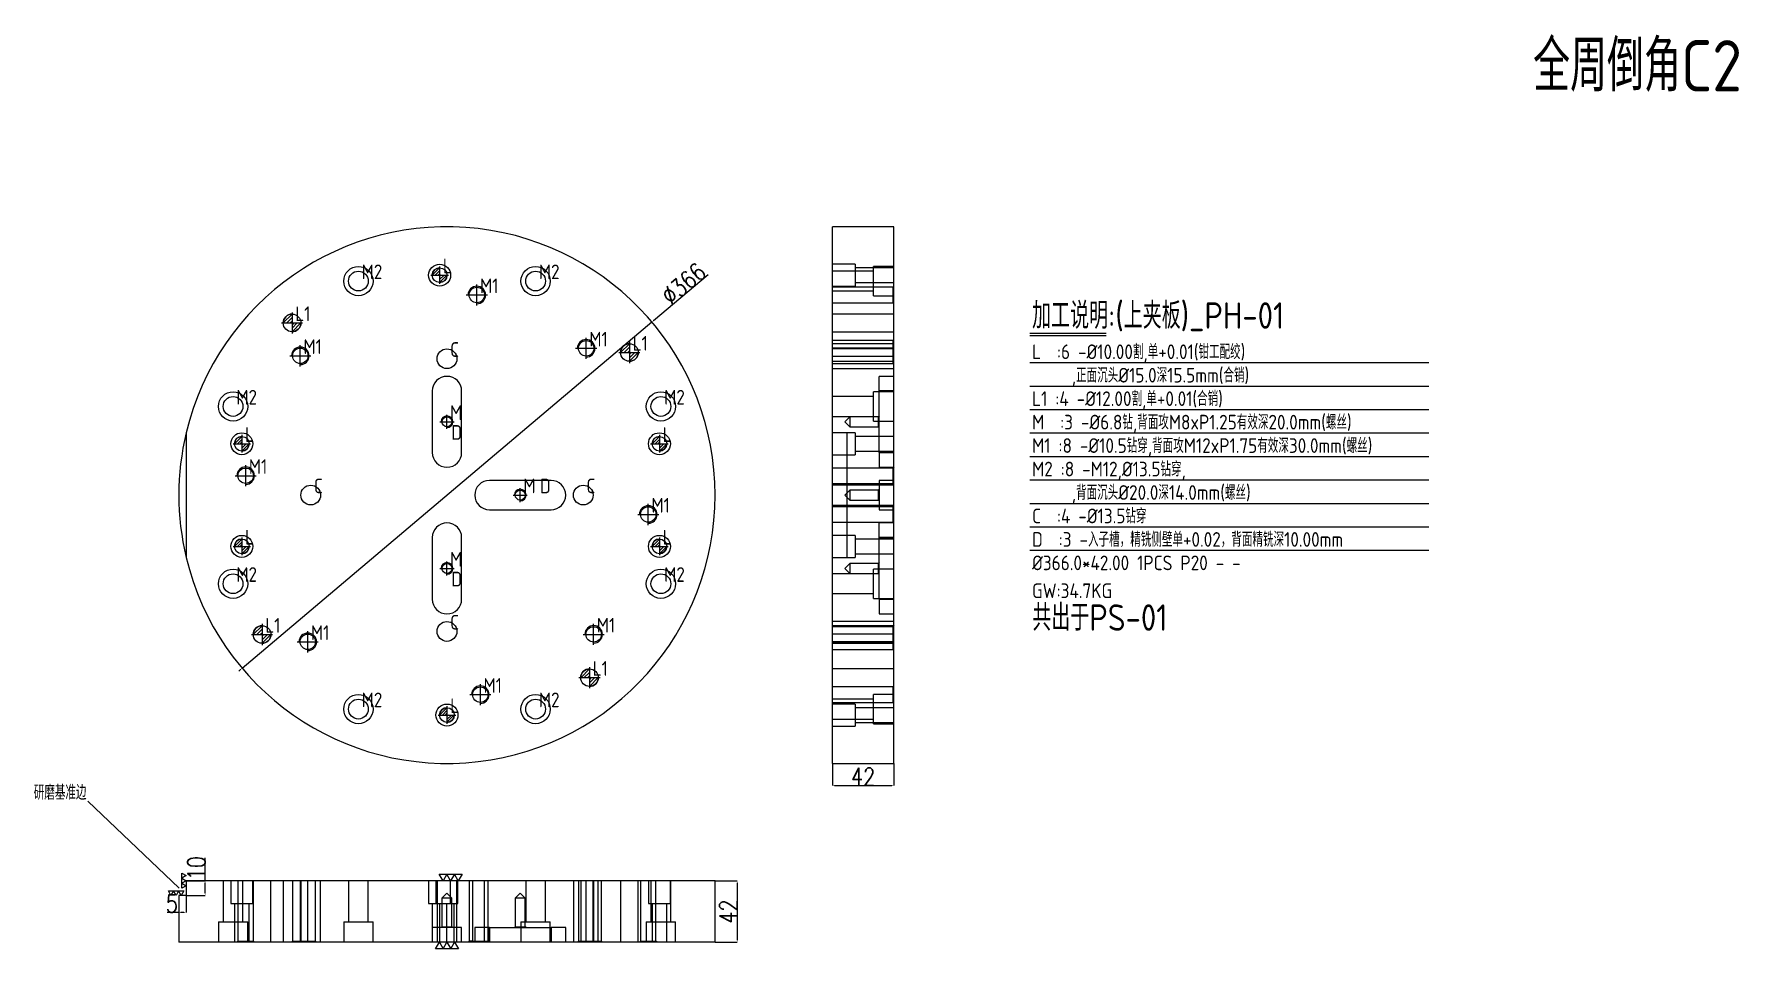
# Model space of a CAD drawing. Header units: millimetres. Extents: x 7116 to 8279, y 41421 to 42045.
import ezdxf

# ---------------------------------------------------------------- set-up
doc = ezdxf.new("R2010")
doc.units = ezdxf.units.MM
doc.linetypes.add('CENTER', pattern=[0])
doc.linetypes.add('DASHED', pattern=[0])
for name, color, linetype, lineweight in [('DIM', 4, 'Continuous', 20), ('PH', 140, 'Continuous', 20), ('PH_W', 1, 'Continuous', 20)]:
    doc.layers.add(name, color=color, linetype=linetype, lineweight=lineweight)
doc.styles.add('gbenor', font='gbenor.shx', dxfattribs={"bigfont": 'gbcbig.shx'})
doc.styles.add('TXT', font='txt.shx', dxfattribs={"width": 0.8, "bigfont": 'ctxt.shx'})
doc.dimstyles.new('零件', dxfattribs={"dimscale": 1.5, "dimtxt": 8, "dimasz": 1, "dimexe": 0, "dimexo": 0, "dimgap": 0, "dimtad": 1, "dimtxsty": 'TXT', "dimcen": 0, "dimclrd": 252, "dimclre": 252, "dimclrt": 4, "dimazin": 3, "dimtp": 0.001, "dimtm": 0.001, "dimtfac": 1, "dimtmove": 0, "dimatfit": 3, "dimlwd": 5, "dimlwe": 5})

# ---------------------------------------------------------------- blocks, each defined once
blk = doc.blocks.new('*D1109')
at = {"layer": 'Defpoints', "color": 0}
for p in [(7580.6, 41467.4), (7580.6, 41425.4), (7595.6, 41425.4)]:
    blk.add_point(p, dxfattribs=at)
at = {"layer": 'DIM', "color": 252, "linetype": 'Continuous', "lineweight": 5}
for p, q in [((7580.6, 41467.4), (7595.6, 41467.4)), ((7595.6, 41465.9), (7595.6, 41426.9)), ((7580.6, 41425.4), (7595.6, 41425.4))]:
    blk.add_line(p, q, dxfattribs=at)
at = {"layer": 'DIM', "color": 252}
for points in [[(7595.9, 41465.9), (7595.4, 41465.9), (7595.6, 41467.4)], [(7595.4, 41426.9), (7595.9, 41426.9), (7595.6, 41425.4)]]:
    blk.add_solid(points, dxfattribs=at)
at = {"layer": 'DIM', "color": 4, "lineweight": 5, "insert": (7589.6, 41446.4), "char_height": 12, "attachment_point": 5, "rotation": 90, "style": 'TXT'}
blk.add_mtext('42', dxfattribs=at)
blk = doc.blocks.new('*D1110')
at = {"layer": 'Defpoints', "color": 0}
for p in [(7660.6, 41547.4), (7702.6, 41547.4), (7702.6, 41532.4)]:
    blk.add_point(p, dxfattribs=at)
at = {"layer": 'DIM', "color": 252, "linetype": 'Continuous', "lineweight": 5}
for p, q in [((7660.6, 41547.4), (7660.6, 41532.4)), ((7702.6, 41547.4), (7702.6, 41532.4)), ((7662.1, 41532.4), (7701.1, 41532.4))]:
    blk.add_line(p, q, dxfattribs=at)
at = {"layer": 'DIM', "color": 252}
for points in [[(7662.1, 41532.7), (7662.1, 41532.2), (7660.6, 41532.4)], [(7701.1, 41532.2), (7701.1, 41532.7), (7702.6, 41532.4)]]:
    blk.add_solid(points, dxfattribs=at)
at = {"layer": 'DIM', "color": 4, "lineweight": 5, "insert": (7681.6, 41538.4), "char_height": 12, "attachment_point": 5, "style": 'TXT'}
blk.add_mtext('42', dxfattribs=at)
blk = doc.blocks.new('pg_hx_L0')
at = {"color": 230}
for p, q in [((-0.6, 0), (0.6, 0)), ((-0.5, -0.003), (0, 0.497)), ((-0.3, 0), (0, 0.3)), ((-0.1, 0), (0, 0.1)), ((0, 0.6), (0, -0.6)), ((0.5, 0.003), (0, -0.497)), ((0.1, 0), (0, -0.1)), ((0.3, 0), (0, -0.3))]:
    blk.add_line(p, q, dxfattribs=at)
for start, end in [(90, 180), (270, 0)]:
    blk.add_arc((0, 0), 0.5, start, end, dxfattribs=at)
blk = doc.blocks.new('pg_hx_LLL0')
blk.add_blockref('pg_hx_L0', (0, 0))
blk = doc.blocks.new('*D1111')
at = {"layer": 'Defpoints', "color": 0}
for p in [(7214.6, 41457.4), (7219.6, 41457.4), (7214.6, 41445.8)]:
    blk.add_point(p, dxfattribs=at)
at = {"layer": 'DIM', "color": 252, "linetype": 'Continuous', "lineweight": 5}
for p, q in [((7214.6, 41457.4), (7214.6, 41445.8)), ((7219.6, 41457.4), (7219.6, 41445.8)), ((7214.6, 41445.8), (7206.7, 41445.8)), ((7218.1, 41445.8), (7216.1, 41445.8))]:
    blk.add_line(p, q, dxfattribs=at)
at = {"layer": 'DIM', "color": 252}
for points in [[(7216.1, 41446.1), (7216.1, 41445.6), (7214.6, 41445.8)], [(7218.1, 41445.6), (7218.1, 41446.1), (7219.6, 41445.8)]]:
    blk.add_solid(points, dxfattribs=at)
at = {"layer": 'DIM', "color": 4, "lineweight": 5, "insert": (7209.9, 41451.8), "char_height": 12, "attachment_point": 5, "style": 'TXT'}
blk.add_mtext('5', dxfattribs=at)
blk = doc.blocks.new('*D1112')
at = {"layer": 'Defpoints', "color": 0}
for p in [(7219.6, 41467.4), (7232.6, 41467.4), (7219.6, 41457.4)]:
    blk.add_point(p, dxfattribs=at)
at = {"layer": 'DIM', "color": 252, "linetype": 'Continuous', "lineweight": 5}
for p, q in [((7232.6, 41467.4), (7232.6, 41483.1)), ((7219.6, 41467.4), (7232.6, 41467.4)), ((7232.6, 41458.9), (7232.6, 41465.9)), ((7219.6, 41457.4), (7232.6, 41457.4))]:
    blk.add_line(p, q, dxfattribs=at)
at = {"layer": 'DIM', "color": 252}
for points in [[(7232.8, 41465.9), (7232.3, 41465.9), (7232.6, 41467.4)], [(7232.3, 41458.9), (7232.8, 41458.9), (7232.6, 41457.4)]]:
    blk.add_solid(points, dxfattribs=at)
at = {"layer": 'DIM', "color": 4, "lineweight": 5, "insert": (7226.6, 41476), "char_height": 12, "attachment_point": 5, "rotation": 90, "style": 'TXT'}
blk.add_mtext('10', dxfattribs=at)
blk = doc.blocks.new('*D1113')
at = {"layer": 'Defpoints', "color": 0}
for p in [(7537.5, 41848.5), (7257.8, 41612.4)]:
    blk.add_point(p, dxfattribs=at)
at = {"layer": 'DIM', "color": 252, "linetype": 'Continuous', "lineweight": 5}
for p, q in [((7538.6, 41849.4), (7575.8, 41880.8)), ((7257.8, 41612.4), (7537.5, 41848.5)), ((7256.6, 41611.4), (7255.5, 41610.4))]:
    blk.add_line(p, q, dxfattribs=at)
at = {"layer": 'DIM', "color": 252}
for points in [[(7538.4, 41849.6), (7538.8, 41849.2), (7537.5, 41848.5)], [(7256.8, 41611.2), (7256.5, 41611.6), (7257.8, 41612.4)]]:
    blk.add_solid(points, dxfattribs=at)
at = {"layer": 'DIM', "color": 4, "lineweight": 5, "insert": (7559.1, 41874.6), "char_height": 12, "attachment_point": 5, "rotation": 40.1663, "style": 'TXT'}
blk.add_mtext('%%c366', dxfattribs=at)

msp = doc.modelspace()

# ---------------------------------------------------------------- linework, layer by layer
at = {"layer": 'DIM', "color": 8, "linetype": 'Continuous', "lineweight": 5}
for p, q in [((7795.393, 41840.786), (7847.557, 41840.786)), ((7795.393, 41839.286), (7847.557, 41839.286)), ((7795.393, 41820.786), (8067.553, 41820.786)), ((7795.393, 41804.786), (8067.553, 41804.786)), ((7795.393, 41788.786), (8067.553, 41788.786)), ((7795.393, 41772.786), (8067.553, 41772.786)), ((7795.393, 41756.786), (8067.553, 41756.786)), ((7795.393, 41740.786), (8067.553, 41740.786)), ((7795.393, 41724.786), (8067.553, 41724.786)), ((7795.393, 41708.786), (8067.553, 41708.786)), ((7795.393, 41692.786), (8067.553, 41692.786))]:
    msp.add_line(p, q, dxfattribs=at)
at = {"layer": 'DIM', "linetype": 'Continuous', "lineweight": 5}
msp.add_line((7214.952, 41462.434), (7152.572, 41521.664), dxfattribs=at)
for points in [[(7216.614, 41472.61), (7219.614, 41470.878), (7216.614, 41469.146), (7219.614, 41467.414), (7216.614, 41465.682), (7219.614, 41463.95), (7216.614, 41462.218), (7216.614, 41472.61)], [(7407.908, 41471.914), (7405.31, 41467.414), (7402.712, 41471.914), (7400.114, 41467.414), (7397.516, 41471.914), (7394.918, 41467.414), (7392.32, 41471.914), (7407.908, 41471.914)], [(7217.927, 41460.414), (7216.195, 41457.414), (7214.463, 41460.414), (7212.731, 41457.414), (7210.999, 41460.414), (7209.267, 41457.414), (7207.535, 41460.414), (7217.927, 41460.414)], [(7389.82, 41420.914), (7392.418, 41425.414), (7395.016, 41420.914), (7397.614, 41425.414), (7400.212, 41420.914), (7402.81, 41425.414), (7405.408, 41420.914), (7389.82, 41420.914)]]:
    msp.add_lwpolyline(points, close=True, dxfattribs=at)
at = {"layer": 'PH', "color": 56, "linetype": 'Continuous', "lineweight": 5}
for p, q in [((7702.614, 41913.414), (7660.614, 41913.414)), ((7660.614, 41547.414), (7660.614, 41913.414)), ((7702.614, 41730.414), (7702.614, 41913.414)), ((7702.614, 41547.414), (7702.614, 41730.414)), ((7660.614, 41547.414), (7702.614, 41547.414)), ((7580.614, 41467.414), (7219.614, 41467.414)), ((7580.614, 41425.414), (7580.614, 41467.414)), ((7214.614, 41457.414), (7214.614, 41425.414)), ((7580.614, 41425.414), (7214.614, 41425.414))]:
    msp.add_line(p, q, dxfattribs=at)
at = {"layer": 'PH', "color": 31, "linetype": 'DASHED', "lineweight": 5, "ltscale": 0.684392}
for p, q in [((7676.114, 41887.914), (7660.614, 41887.914)), ((7688.614, 41883.14), (7660.614, 41883.14)), ((7676.114, 41887.914), (7676.114, 41872.914)), ((7702.614, 41886.387), (7688.614, 41886.387)), ((7688.614, 41866.387), (7688.614, 41886.387)), ((7660.614, 41872.914), (7676.114, 41872.914)), ((7660.614, 41869.633), (7688.614, 41869.633)), ((7688.614, 41866.387), (7702.614, 41866.387)), ((7702.614, 41830.167), (7660.614, 41830.167)), ((7660.614, 41816.66), (7702.614, 41816.66)), ((7702.614, 41811.414), (7692.614, 41811.414)), ((7688.614, 41797.631), (7660.614, 41797.631)), ((7702.614, 41800.878), (7688.614, 41800.878)), ((7688.614, 41780.878), (7688.614, 41800.878)), ((7660.614, 41784.124), (7688.614, 41784.124)), ((7688.614, 41780.878), (7702.614, 41780.878)), ((7676.114, 41772.914), (7660.614, 41772.914)), ((7676.114, 41772.914), (7676.114, 41757.914)), ((7660.614, 41757.914), (7676.114, 41757.914)), ((7692.614, 41749.414), (7702.614, 41749.414)), ((7702.614, 41737.167), (7660.614, 41737.167)), ((7692.614, 41740.414), (7692.614, 41720.414)), ((7702.614, 41740.414), (7692.614, 41740.414)), ((7660.614, 41723.66), (7702.614, 41723.66)), ((7692.614, 41720.414), (7702.614, 41720.414)), ((7702.614, 41711.414), (7692.614, 41711.414)), ((7676.114, 41702.914), (7660.614, 41702.914)), ((7676.114, 41702.914), (7676.114, 41687.914)), ((7660.614, 41687.914), (7676.114, 41687.914)), ((7688.614, 41676.703), (7660.614, 41676.703)), ((7702.614, 41679.95), (7688.614, 41679.95)), ((7688.614, 41659.95), (7688.614, 41679.95)), ((7660.614, 41663.196), (7688.614, 41663.196)), ((7688.614, 41659.95), (7702.614, 41659.95)), ((7702.614, 41644.167), (7660.614, 41644.167)), ((7692.614, 41649.414), (7702.614, 41649.414)), ((7660.614, 41630.66), (7702.614, 41630.66)), ((7702.614, 41594.441), (7688.614, 41594.441)), ((7688.614, 41574.441), (7688.614, 41594.441)), ((7688.614, 41591.194), (7660.614, 41591.194)), ((7676.114, 41587.914), (7660.614, 41587.914)), ((7676.114, 41587.914), (7676.114, 41572.914)), ((7660.614, 41577.687), (7688.614, 41577.687)), ((7660.614, 41572.914), (7676.114, 41572.914)), ((7688.614, 41574.441), (7702.614, 41574.441)), ((7244.887, 41467.414), (7244.887, 41439.414)), ((7250.114, 41467.414), (7250.114, 41451.914)), ((7258.394, 41439.414), (7258.394, 41467.414)), ((7265.114, 41451.914), (7265.114, 41467.414)), ((7297.86, 41467.414), (7297.86, 41425.414)), ((7311.367, 41425.414), (7311.367, 41467.414)), ((7330.396, 41467.414), (7330.396, 41439.414)), ((7343.903, 41439.414), (7343.903, 41467.414)), ((7385.114, 41467.414), (7385.114, 41451.914)), ((7390.114, 41467.414), (7390.114, 41451.914)), ((7390.86, 41467.414), (7390.86, 41425.414)), ((7400.114, 41451.914), (7400.114, 41467.414)), ((7404.367, 41425.414), (7404.367, 41467.414)), ((7405.114, 41451.914), (7405.114, 41467.414)), ((7451.324, 41467.414), (7451.324, 41439.414)), ((7464.831, 41439.414), (7464.831, 41467.414)), ((7483.86, 41467.414), (7483.86, 41425.414)), ((7497.367, 41425.414), (7497.367, 41467.414)), ((7535.114, 41467.414), (7535.114, 41451.914)), ((7536.833, 41467.414), (7536.833, 41439.414)), ((7550.114, 41451.914), (7550.114, 41467.414)), ((7550.34, 41439.414), (7550.34, 41467.414)), ((7250.114, 41451.914), (7265.114, 41451.914)), ((7385.114, 41451.914), (7390.114, 41451.914)), ((7390.114, 41451.914), (7405.114, 41451.914)), ((7535.114, 41451.914), (7550.114, 41451.914)), ((7241.641, 41439.414), (7241.641, 41425.414)), ((7241.641, 41439.414), (7261.641, 41439.414)), ((7261.641, 41425.414), (7261.641, 41439.414)), ((7327.15, 41439.414), (7327.15, 41425.414)), ((7327.15, 41439.414), (7347.15, 41439.414)), ((7347.15, 41425.414), (7347.15, 41439.414)), ((7387.614, 41435.414), (7387.614, 41425.414)), ((7407.614, 41435.414), (7387.614, 41435.414)), ((7407.614, 41425.414), (7407.614, 41435.414)), ((7416.614, 41435.414), (7416.614, 41425.414)), ((7426.614, 41435.414), (7416.614, 41435.414)), ((7448.078, 41439.414), (7448.078, 41425.414)), ((7448.078, 41439.414), (7468.078, 41439.414)), ((7468.078, 41425.414), (7468.078, 41439.414)), ((7478.614, 41435.414), (7468.614, 41435.414)), ((7478.614, 41425.414), (7478.614, 41435.414)), ((7533.587, 41439.414), (7533.587, 41425.414)), ((7533.587, 41439.414), (7553.587, 41439.414)), ((7553.587, 41425.414), (7553.587, 41439.414))]:
    msp.add_line(p, q, dxfattribs=at)
at = {"layer": 'PH', "color": 5, "linetype": 'DASHED', "lineweight": 5, "ltscale": 0.684392}
for p, q in [((7701.867, 41872.151), (7660.614, 41872.151)), ((7702.614, 41872.898), (7701.867, 41872.151)), ((7701.867, 41872.151), (7701.867, 41861.645)), ((7660.614, 41861.645), (7701.867, 41861.645)), ((7701.867, 41861.645), (7702.614, 41860.898)), ((7702.614, 41836.515), (7701.867, 41835.768)), ((7701.867, 41835.768), (7660.614, 41835.768)), ((7701.867, 41830.66), (7660.614, 41830.66)), ((7660.614, 41825.262), (7701.867, 41825.262)), ((7701.867, 41835.768), (7701.867, 41825.262)), ((7702.614, 41831.407), (7701.867, 41830.66)), ((7701.867, 41825.263), (7701.867, 41820.154)), ((7701.867, 41825.262), (7702.614, 41824.515)), ((7660.614, 41820.154), (7701.867, 41820.154)), ((7701.867, 41820.154), (7702.614, 41819.407)), ((7672.614, 41783.817), (7669.211, 41780.414)), ((7669.211, 41780.414), (7672.614, 41777.011)), ((7692.017, 41783.817), (7672.614, 41783.817)), ((7672.614, 41783.817), (7672.614, 41780.414)), ((7672.614, 41780.414), (7672.614, 41777.011)), ((7692.614, 41784.414), (7692.017, 41783.817)), ((7692.017, 41777.011), (7692.017, 41783.817)), ((7672.614, 41777.011), (7692.017, 41777.011)), ((7692.017, 41777.011), (7692.614, 41776.414)), ((7701.867, 41748.894), (7660.614, 41748.894)), ((7702.614, 41749.641), (7701.867, 41748.894)), ((7701.867, 41748.894), (7701.867, 41738.388)), ((7660.614, 41738.388), (7701.867, 41738.388)), ((7672.614, 41733.817), (7669.211, 41730.414)), ((7692.017, 41733.817), (7672.614, 41733.817)), ((7672.614, 41733.817), (7672.614, 41730.414)), ((7692.614, 41734.414), (7692.017, 41733.817)), ((7692.017, 41727.011), (7692.017, 41733.817)), ((7701.867, 41738.388), (7702.614, 41737.641)), ((7701.867, 41722.44), (7660.614, 41722.44)), ((7669.211, 41730.414), (7672.614, 41727.011)), ((7672.614, 41730.414), (7672.614, 41727.011)), ((7672.614, 41727.011), (7692.017, 41727.011)), ((7692.017, 41727.011), (7692.614, 41726.414)), ((7702.614, 41723.187), (7701.867, 41722.44)), ((7701.867, 41722.44), (7701.867, 41711.934)), ((7660.614, 41711.934), (7701.867, 41711.934)), ((7701.867, 41711.934), (7702.614, 41711.187)), ((7672.614, 41683.817), (7669.211, 41680.414)), ((7669.211, 41680.414), (7672.614, 41677.011)), ((7692.017, 41683.817), (7672.614, 41683.817)), ((7672.614, 41683.817), (7672.614, 41680.414)), ((7672.614, 41680.414), (7672.614, 41677.011)), ((7672.614, 41677.011), (7692.017, 41677.011)), ((7692.614, 41684.414), (7692.017, 41683.817)), ((7692.017, 41677.011), (7692.017, 41683.817)), ((7692.017, 41677.011), (7692.614, 41676.414)), ((7701.867, 41640.674), (7660.614, 41640.674)), ((7702.614, 41641.421), (7701.867, 41640.674)), ((7701.867, 41640.674), (7701.867, 41630.168)), ((7701.867, 41635.565), (7660.614, 41635.565)), ((7660.614, 41630.168), (7701.867, 41630.168)), ((7702.614, 41636.312), (7701.867, 41635.565)), ((7701.867, 41630.168), (7702.614, 41629.421)), ((7701.867, 41630.168), (7701.867, 41625.059)), ((7660.614, 41625.059), (7701.867, 41625.059)), ((7701.867, 41625.059), (7702.614, 41624.312)), ((7701.867, 41599.559), (7660.614, 41599.559)), ((7702.614, 41600.306), (7701.867, 41599.559)), ((7701.867, 41599.559), (7701.867, 41589.053)), ((7660.614, 41589.053), (7701.867, 41589.053)), ((7701.867, 41589.053), (7702.614, 41588.306)), ((7254.996, 41467.414), (7254.996, 41426.161)), ((7265.502, 41426.161), (7265.502, 41467.414)), ((7292.259, 41467.414), (7292.259, 41426.161)), ((7297.368, 41467.414), (7297.368, 41426.161)), ((7302.765, 41426.161), (7302.765, 41467.414)), ((7307.874, 41426.161), (7307.874, 41467.414)), ((7412.758, 41467.414), (7412.758, 41426.161)), ((7415.137, 41467.414), (7415.137, 41426.161)), ((7423.264, 41426.161), (7423.264, 41467.414)), ((7425.643, 41426.161), (7425.643, 41467.414)), ((7487.354, 41467.414), (7487.354, 41426.161)), ((7492.462, 41467.414), (7492.462, 41426.161)), ((7497.86, 41426.161), (7497.86, 41467.414)), ((7502.968, 41426.161), (7502.968, 41467.414)), ((7529.725, 41467.414), (7529.725, 41426.161)), ((7540.231, 41426.161), (7540.231, 41467.414)), ((7397.614, 41458.817), (7394.211, 41455.414)), ((7394.211, 41455.414), (7394.211, 41436.011)), ((7401.017, 41455.414), (7394.211, 41455.414)), ((7401.017, 41455.414), (7397.614, 41458.817)), ((7401.017, 41436.011), (7401.017, 41455.414)), ((7447.614, 41458.817), (7444.211, 41455.414)), ((7444.211, 41455.414), (7444.211, 41436.011)), ((7451.017, 41455.414), (7444.211, 41455.414)), ((7451.017, 41455.414), (7447.614, 41458.817)), ((7451.017, 41436.011), (7451.017, 41455.414)), ((7394.211, 41436.011), (7393.614, 41435.414)), ((7394.211, 41436.011), (7401.017, 41436.011)), ((7401.614, 41435.414), (7401.017, 41436.011)), ((7444.211, 41436.011), (7443.614, 41435.414)), ((7444.211, 41436.011), (7451.017, 41436.011)), ((7451.614, 41435.414), (7451.017, 41436.011)), ((7254.996, 41426.161), (7254.249, 41425.414)), ((7254.996, 41426.161), (7265.502, 41426.161)), ((7266.249, 41425.414), (7265.502, 41426.161)), ((7292.259, 41426.161), (7291.512, 41425.414)), ((7292.259, 41426.161), (7297.368, 41426.161)), ((7297.368, 41426.161), (7296.621, 41425.414)), ((7297.368, 41426.161), (7307.874, 41426.161)), ((7303.512, 41425.414), (7302.765, 41426.161)), ((7308.621, 41425.414), (7307.874, 41426.161)), ((7412.758, 41426.161), (7412.011, 41425.414)), ((7415.137, 41426.161), (7412.758, 41426.161)), ((7415.137, 41426.161), (7414.39, 41425.414)), ((7415.137, 41426.161), (7415.188, 41426.161)), ((7415.188, 41426.161), (7425.643, 41426.161)), ((7424.011, 41425.414), (7423.264, 41426.161)), ((7426.39, 41425.414), (7425.643, 41426.161)), ((7487.354, 41426.161), (7486.607, 41425.414)), ((7487.354, 41426.161), (7492.463, 41426.161)), ((7492.462, 41426.161), (7491.715, 41425.414)), ((7492.462, 41426.161), (7502.968, 41426.161)), ((7498.607, 41425.414), (7497.86, 41426.161)), ((7503.715, 41425.414), (7502.968, 41426.161)), ((7529.725, 41426.161), (7528.978, 41425.414)), ((7529.725, 41426.161), (7540.231, 41426.161)), ((7540.978, 41425.414), (7540.231, 41426.161))]:
    msp.add_line(p, q, dxfattribs=at)
at = {"layer": 'PH', "color": 6, "linetype": 'DASHED', "lineweight": 5, "ltscale": 0.684392}
for p, q in [((7702.614, 41853.831), (7660.614, 41853.831)), ((7660.614, 41841.831), (7702.614, 41841.831)), ((7702.614, 41833.688), (7660.614, 41833.688)), ((7660.614, 41821.688), (7702.614, 41821.688)), ((7702.614, 41641.327), (7660.614, 41641.327)), ((7660.614, 41629.327), (7702.614, 41629.327)), ((7702.614, 41611.908), (7660.614, 41611.908)), ((7660.614, 41599.908), (7702.614, 41599.908)), ((7265.429, 41467.414), (7265.429, 41425.414)), ((7277.429, 41425.414), (7277.429, 41467.414)), ((7285.891, 41467.414), (7285.891, 41425.414)), ((7297.891, 41425.414), (7297.891, 41467.414)), ((7488.888, 41467.414), (7488.888, 41425.414)), ((7500.888, 41425.414), (7500.888, 41467.414)), ((7516.119, 41467.414), (7516.119, 41425.414)), ((7528.12, 41425.414), (7528.12, 41467.414))]:
    msp.add_line(p, q, dxfattribs=at)
at = {"layer": 'PH', "color": 2, "linetype": 'DASHED', "lineweight": 5, "ltscale": 0.684392}
for p, q in [((7387.614, 41801.414), (7387.614, 41759.414)), ((7407.614, 41759.414), (7407.614, 41801.414)), ((7692.614, 41801.414), (7692.614, 41811.414)), ((7692.614, 41759.414), (7692.614, 41801.414)), ((7670.614, 41772.899), (7660.614, 41772.899)), ((7670.614, 41687.929), (7670.614, 41772.899)), ((7692.614, 41759.414), (7692.614, 41749.414)), ((7468.614, 41740.414), (7426.614, 41740.414)), ((7426.614, 41720.414), (7468.614, 41720.414)), ((7692.614, 41701.414), (7692.614, 41711.414)), ((7387.614, 41701.414), (7387.614, 41659.414)), ((7407.614, 41659.414), (7407.614, 41701.414)), ((7692.614, 41659.414), (7692.614, 41701.414)), ((7660.614, 41687.929), (7670.614, 41687.929)), ((7692.614, 41659.414), (7692.614, 41649.414)), ((7426.614, 41435.414), (7468.614, 41435.414))]:
    msp.add_line(p, q, dxfattribs=at)
at = {"layer": 'PH', "color": 155, "linetype": 'DASHED', "lineweight": 5, "ltscale": 0.684392}
for p, q in [((7692.614, 41801.414), (7702.614, 41801.414)), ((7702.614, 41801.414), (7692.614, 41801.414)), ((7692.614, 41759.414), (7702.614, 41759.414)), ((7702.614, 41759.414), (7692.614, 41759.414)), ((7692.614, 41701.414), (7702.614, 41701.414)), ((7702.614, 41701.414), (7692.614, 41701.414)), ((7692.614, 41659.414), (7702.614, 41659.414)), ((7702.614, 41659.414), (7692.614, 41659.414)), ((7426.614, 41425.414), (7426.614, 41435.414)), ((7426.614, 41435.414), (7426.614, 41425.414)), ((7468.614, 41435.414), (7468.614, 41425.414)), ((7468.614, 41425.414), (7468.614, 41435.414))]:
    msp.add_line(p, q, dxfattribs=at)
at = {"layer": 'PH', "color": 2, "linetype": 'Continuous', "lineweight": 5}
for p, q in [((7219.614, 41772.899), (7219.614, 41687.929)), ((7219.614, 41467.414), (7219.614, 41457.414)), ((7219.614, 41457.414), (7214.614, 41457.414))]:
    msp.add_line(p, q, dxfattribs=at)
at = {"layer": 'PH', "color": 30, "linetype": 'DASHED', "lineweight": 5, "ltscale": 0.684392}
for centre, radius in [((7337.15, 41876.387), 10), ((7458.078, 41876.387), 10), ((7251.641, 41790.878), 10), ((7543.587, 41790.878), 10), ((7397.614, 41780.414), 3.403), ((7447.614, 41730.414), 3.403), ((7251.641, 41669.95), 10), ((7397.614, 41680.414), 3.403), ((7543.587, 41669.95), 10), ((7337.15, 41584.441), 10), ((7458.078, 41584.441), 10)]:
    msp.add_circle(centre, radius, dxfattribs=at)
at = {"layer": 'PH', "color": 42, "linetype": 'Continuous', "lineweight": 5}
for centre, radius in [((7337.15, 41876.387), 6.753), ((7392.614, 41880.414), 7.5), ((7458.078, 41876.387), 6.753), ((7418.011, 41866.898), 5.253), ((7297.512, 41825.407), 5.253), ((7397.614, 41823.414), 6.753), ((7492.607, 41830.515), 5.253), ((7251.641, 41790.878), 6.753), ((7543.587, 41790.878), 6.753), ((7257.614, 41765.414), 7.5), ((7542.614, 41765.414), 7.5), ((7260.249, 41743.641), 5.253), ((7304.614, 41730.414), 6.753), ((7490.614, 41730.414), 6.753), ((7534.978, 41717.187), 5.253), ((7257.614, 41695.414), 7.5), ((7542.614, 41695.414), 7.5), ((7251.641, 41669.95), 6.753), ((7543.587, 41669.95), 6.753), ((7397.614, 41637.414), 6.753), ((7497.715, 41635.421), 5.253), ((7302.621, 41630.312), 5.253), ((7420.39, 41594.306), 5.253), ((7337.15, 41584.441), 6.753), ((7397.614, 41580.414), 7.5), ((7458.078, 41584.441), 6.753)]:
    msp.add_circle(centre, radius, dxfattribs=at)
at = {"layer": 'PH', "color": 6, "linetype": 'Continuous', "lineweight": 5}
for centre in [(7291.891, 41847.831), (7522.119, 41827.688), (7271.429, 41635.327), (7494.888, 41605.908)]:
    msp.add_circle(centre, 6, dxfattribs=at)
at = {"layer": 'PH', "color": 56, "linetype": 'Continuous', "lineweight": 5}
msp.add_arc((7397.614, 41730.414), 183, 193.424277, 166.575723, dxfattribs=at)
at = {"layer": 'PH', "color": 30, "linetype": 'DASHED', "lineweight": 5, "ltscale": 0.684392}
for centre, radius in [((7418.011, 41866.898), 6), ((7492.607, 41830.515), 6), ((7297.512, 41825.407), 6), ((7397.614, 41780.414), 4), ((7260.249, 41743.641), 6), ((7447.614, 41730.414), 4), ((7534.978, 41717.187), 6), ((7397.614, 41680.414), 4), ((7497.715, 41635.421), 6), ((7302.621, 41630.312), 6), ((7420.39, 41594.306), 6)]:
    msp.add_arc(centre, radius, 270, 180, dxfattribs=at)
at = {"layer": 'PH', "color": 2, "linetype": 'DASHED', "lineweight": 5, "ltscale": 0.684392}
for centre, start, end in [((7397.614, 41801.414), 0, 180), ((7397.614, 41759.414), 180, 0), ((7426.614, 41730.414), 90, 270), ((7468.614, 41730.414), 270, 90), ((7397.614, 41701.414), 0, 180), ((7397.614, 41659.414), 180, 0)]:
    msp.add_arc(centre, 10, start, end, dxfattribs=at)
at = {"layer": 'PH', "color": 2, "linetype": 'Continuous', "lineweight": 5}
msp.add_arc((7397.614, 41730.414), 183, 166.575723, 193.424277, dxfattribs=at)
at = {"layer": 'PH_W', "color": 1, "linetype": 'DASHED', "lineweight": 5, "ltscale": 0.684392}
for p, q in [((7702.614, 41885.414), (7676.114, 41885.414)), ((7676.114, 41875.414), (7702.614, 41875.414)), ((7702.614, 41770.414), (7676.114, 41770.414)), ((7676.114, 41760.414), (7702.614, 41760.414)), ((7702.614, 41700.414), (7676.114, 41700.414)), ((7676.114, 41690.414), (7702.614, 41690.414)), ((7702.614, 41585.414), (7676.114, 41585.414)), ((7676.114, 41575.414), (7702.614, 41575.414)), ((7252.614, 41451.914), (7252.614, 41425.414)), ((7262.614, 41425.414), (7262.614, 41451.914)), ((7387.614, 41451.914), (7387.614, 41425.414)), ((7392.614, 41451.914), (7392.614, 41425.414)), ((7397.614, 41425.414), (7397.614, 41451.914)), ((7402.614, 41425.414), (7402.614, 41451.914)), ((7537.614, 41451.914), (7537.614, 41425.414)), ((7547.614, 41425.414), (7547.614, 41451.914))]:
    msp.add_line(p, q, dxfattribs=at)
at = {"layer": 'PH_W', "color": 1, "linetype": 'CENTER', "lineweight": 5, "ltscale": 0.684392}
for p, q in [((7418.011, 41859.698), (7418.011, 41874.098)), ((7410.811, 41866.898), (7425.211, 41866.898)), ((7492.607, 41823.315), (7492.607, 41837.715)), ((7290.312, 41825.407), (7304.712, 41825.407)), ((7297.512, 41818.207), (7297.512, 41832.607)), ((7485.407, 41830.515), (7499.807, 41830.515)), ((7392.814, 41780.414), (7402.414, 41780.414)), ((7397.614, 41775.614), (7397.614, 41785.214)), ((7253.049, 41743.641), (7267.449, 41743.641)), ((7260.249, 41736.441), (7260.249, 41750.841)), ((7447.614, 41725.614), (7447.614, 41735.214)), ((7442.814, 41730.414), (7452.414, 41730.414)), ((7534.978, 41709.987), (7534.978, 41724.387)), ((7527.778, 41717.187), (7542.178, 41717.187)), ((7397.614, 41675.614), (7397.614, 41685.214)), ((7392.814, 41680.414), (7402.414, 41680.414)), ((7497.715, 41628.221), (7497.715, 41642.621)), ((7295.421, 41630.312), (7309.821, 41630.312)), ((7302.621, 41623.112), (7302.621, 41637.512)), ((7490.515, 41635.421), (7504.915, 41635.421)), ((7413.19, 41594.306), (7427.59, 41594.306)), ((7420.39, 41587.106), (7420.39, 41601.506))]:
    msp.add_line(p, q, dxfattribs=at)
at = {"layer": 'PH_W', "color": 1, "linetype": 'Continuous', "lineweight": 5}
for centre in [(7392.614, 41880.414), (7257.614, 41765.414), (7542.614, 41765.414), (7257.614, 41695.414), (7542.614, 41695.414), (7397.614, 41580.414)]:
    msp.add_circle(centre, 5, dxfattribs=at)

# ---------------------------------------------------------------- block references
at = {"layer": 'PH', "lineweight": 5, "ltscale": 0.684392}
for p, xscale, yscale, zscale in [((7392.614, 41880.414), 10, 10, 10), ((7291.891, 41847.831), 12, 12, 12), ((7522.119, 41827.688), 12, 12, 12), ((7257.614, 41765.414), 10, 10, 10), ((7542.614, 41765.414), 10, 10, 10), ((7257.614, 41695.414), 10, 10, 10), ((7542.614, 41695.414), 10, 10, 10), ((7271.429, 41635.327), 12, 12, 12), ((7494.888, 41605.908), 12, 12, 12), ((7397.614, 41580.414), 10, 10, 10)]:
    msp.add_blockref('pg_hx_LLL0', p, dxfattribs=dict(at, xscale=xscale, yscale=yscale, zscale=zscale))

# ---------------------------------------------------------------- texts
at = {"layer": 'DIM', "color": 6, "lineweight": 5, "style": 'gbenor'}
msp.add_text('全周倒角C2', height=35, dxfattribs=at).set_placement((8138.81, 42005.72))
at = {"layer": 'DIM', "color": 4, "lineweight": 5, "style": 'gbenor'}
for s, height, p in [('M2', 10, (7339.375, 41877.692)), ('L', 10, (7394.789, 41881.694)), ('M2', 10, (7460.303, 41877.692)), ('M1', 10, (7420.157, 41868.163)), ('加工说明:(上夹板)_PH-01', 18, (7796.891, 41843.893)), ('L1', 10, (7294.036, 41849.096)), ('M1', 10, (7299.657, 41826.672)), ('M1', 10, (7494.752, 41831.781)), ('L1', 10, (7524.265, 41828.954)), ('C', 10, (7399.774, 41824.686)), ('     ,正面沉头%%c15.0深15.5mm(合销)', 10, (7796.893, 41807.179)), ('M2', 10, (7253.866, 41792.183)), ('M2', 10, (7545.812, 41792.183)), ('M', 10, (7399.719, 41781.659)), ('D', 10, (7400.589, 41768.119)), ('M  :3 -%%c6.8钻,背面攻M8xP1.25有效深20.0mm(螺丝)', 10, (7796.893, 41775.179)), ('L', 10, (7259.789, 41766.694)), ('L', 10, (7544.789, 41766.694)), ('M1 :8 -%%c10.5钻穿,背面攻M12xP1.75有效深30.0mm(螺丝)', 10, (7796.893, 41759.179)), ('M1', 10, (7262.394, 41744.906)), ('M2 :8 -M12,%%c13.5钻穿,', 10, (7796.893, 41743.179)), ('C', 10, (7306.774, 41731.686)), ('M', 10, (7449.719, 41731.659)), ('D', 10, (7461.089, 41731.619)), ('C', 10, (7492.774, 41731.686)), ('     ,背面沉头%%c20.0深14.0mm(螺丝)', 10, (7796.893, 41727.179)), ('M1', 10, (7537.124, 41718.452)), ('C  :4 -%%c13.5钻穿', 10, (7796.893, 41711.179)), ('L', 10, (7259.789, 41696.694)), ('L', 10, (7544.789, 41696.694)), ('M', 10, (7399.719, 41681.659)), ('%%c366.0*42.00 1PCS P20 - -', 10, (7796.893, 41679.179)), ('M2', 10, (7253.866, 41671.255)), ('D', 10, (7400.589, 41668.119)), ('M2', 10, (7545.812, 41671.255)), ('GW:34.7KG', 10, (7796.893, 41660.179)), ('L1', 10, (7273.575, 41636.592)), ('M1', 10, (7304.766, 41631.577)), ('C', 10, (7399.774, 41638.686)), ('M1', 10, (7499.861, 41636.686)), ('L1', 10, (7497.034, 41607.173)), ('M1', 10, (7422.536, 41595.572)), ('M2', 10, (7339.375, 41585.746)), ('L', 10, (7399.789, 41581.694)), ('M2', 10, (7460.303, 41585.746)), ('研磨基准边', 10, (7115.622, 41522.616))]:
    msp.add_text(s, height=height, dxfattribs=at).set_placement(p)
at = {"layer": 'DIM', "color": 8, "lineweight": 5, "style": 'gbenor'}
msp.add_text('L  :6 -%%C10.00割,单+0.01(钳工配绞)', height=10, dxfattribs=at).set_placement((7796.893, 41823.179))
at = {"layer": 'DIM', "color": 1, "lineweight": 5, "style": 'gbenor'}
msp.add_text('L1 :4 -%%c12.00割,单+0.01(合销)', height=10, dxfattribs=at).set_placement((7796.893, 41791.179))
at = {"layer": 'DIM', "color": 2, "lineweight": 5, "style": 'gbenor'}
msp.add_text('D  :3 -入子槽，精铣侧壁单+0.02，背面精铣深10.00mm', height=10, dxfattribs=at).set_placement((7796.893, 41695.179))
at = {"layer": 'DIM', "color": 21, "lineweight": 5, "style": 'gbenor'}
msp.add_text('共出于PS-01', height=18, dxfattribs=at).set_placement((7797.061, 41637.893))

# ---------------------------------------------------------------- dimensions: what is measured, and where the dimension line sits
at = {"layer": 'DIM', "linetype": 'Continuous', "lineweight": 5}
dim = msp.add_diameter_dim_2p(p1=(7257.77, 41612.377), p2=(7537.458, 41848.45), dimstyle='零件', dxfattribs=at)
dim.commit()
dim.dimension.update_dxf_attribs({"geometry": '*D1113', "text_midpoint": (7563.005, 41870.014), "dimtype": 163})
for base, p1, p2, picture, middle in [((7702.614, 41532.414), (7660.614, 41547.414), (7702.614, 41547.414), '*D1110', (7681.614, 41538.414)), ((7214.614, 41445.813), (7219.614, 41457.414), (7214.614, 41457.414), '*D1111', (7209.914, 41451.813))]:
    dim = msp.add_linear_dim(base=base, p1=p1, p2=p2, dimstyle='零件', dxfattribs=at)
    dim.commit()
    dim.dimension.update_dxf_attribs({"geometry": picture, "text_midpoint": middle})
for base, p1, p2, picture, middle in [((7232.561, 41467.414), (7219.614, 41457.414), (7219.614, 41467.414), '*D1112', (7226.561, 41476)), ((7595.614, 41425.414), (7580.614, 41467.414), (7580.614, 41425.414), '*D1109', (7589.614, 41446.414))]:
    dim = msp.add_linear_dim(base=base, p1=p1, p2=p2, angle=90, dimstyle='零件', dxfattribs=at)
    dim.commit()
    dim.dimension.update_dxf_attribs({"geometry": picture, "text_midpoint": middle})

doc.saveas('drawing.dxf')
